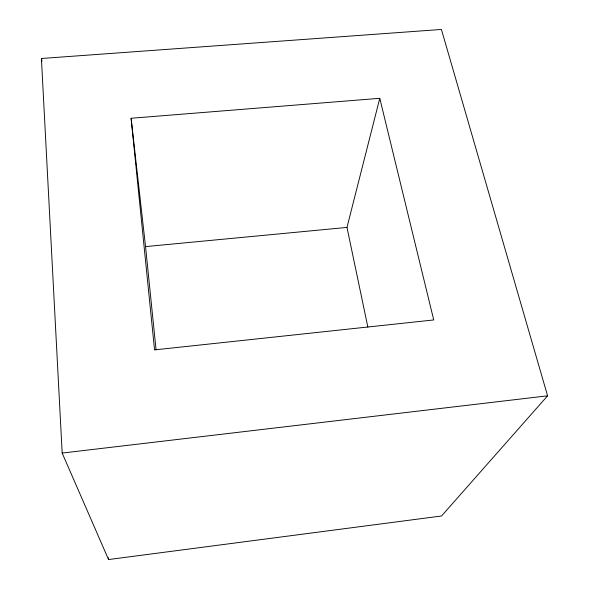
<?xml version="1.0" encoding="UTF-8"?>
<svg xmlns="http://www.w3.org/2000/svg" width="589" height="589" viewBox="0 0 589 589"><rect width="100%" height="100%" fill="white"/><g stroke="black" fill="none" stroke-linecap="round" stroke-linejoin="round"><path stroke-width="0.88" d="M367.86 327.079L346.98 227.42L379.772 98.311L131.104 118.264L154.546 349.888L433.732 319.945L379.772 98.311M547.586 395.823L441.529 515.993L108.553 559.55L62.169 453.066L41.414 58.488L441.419 29.45L547.586 395.823L62.169 453.066M131.104 118.264L145.542 246.6L346.98 227.42M41.414 58.488L42.018 61.175M145.542 246.6L156.063 349.814M108.42 557.717L108.553 559.55"/></g></svg>
